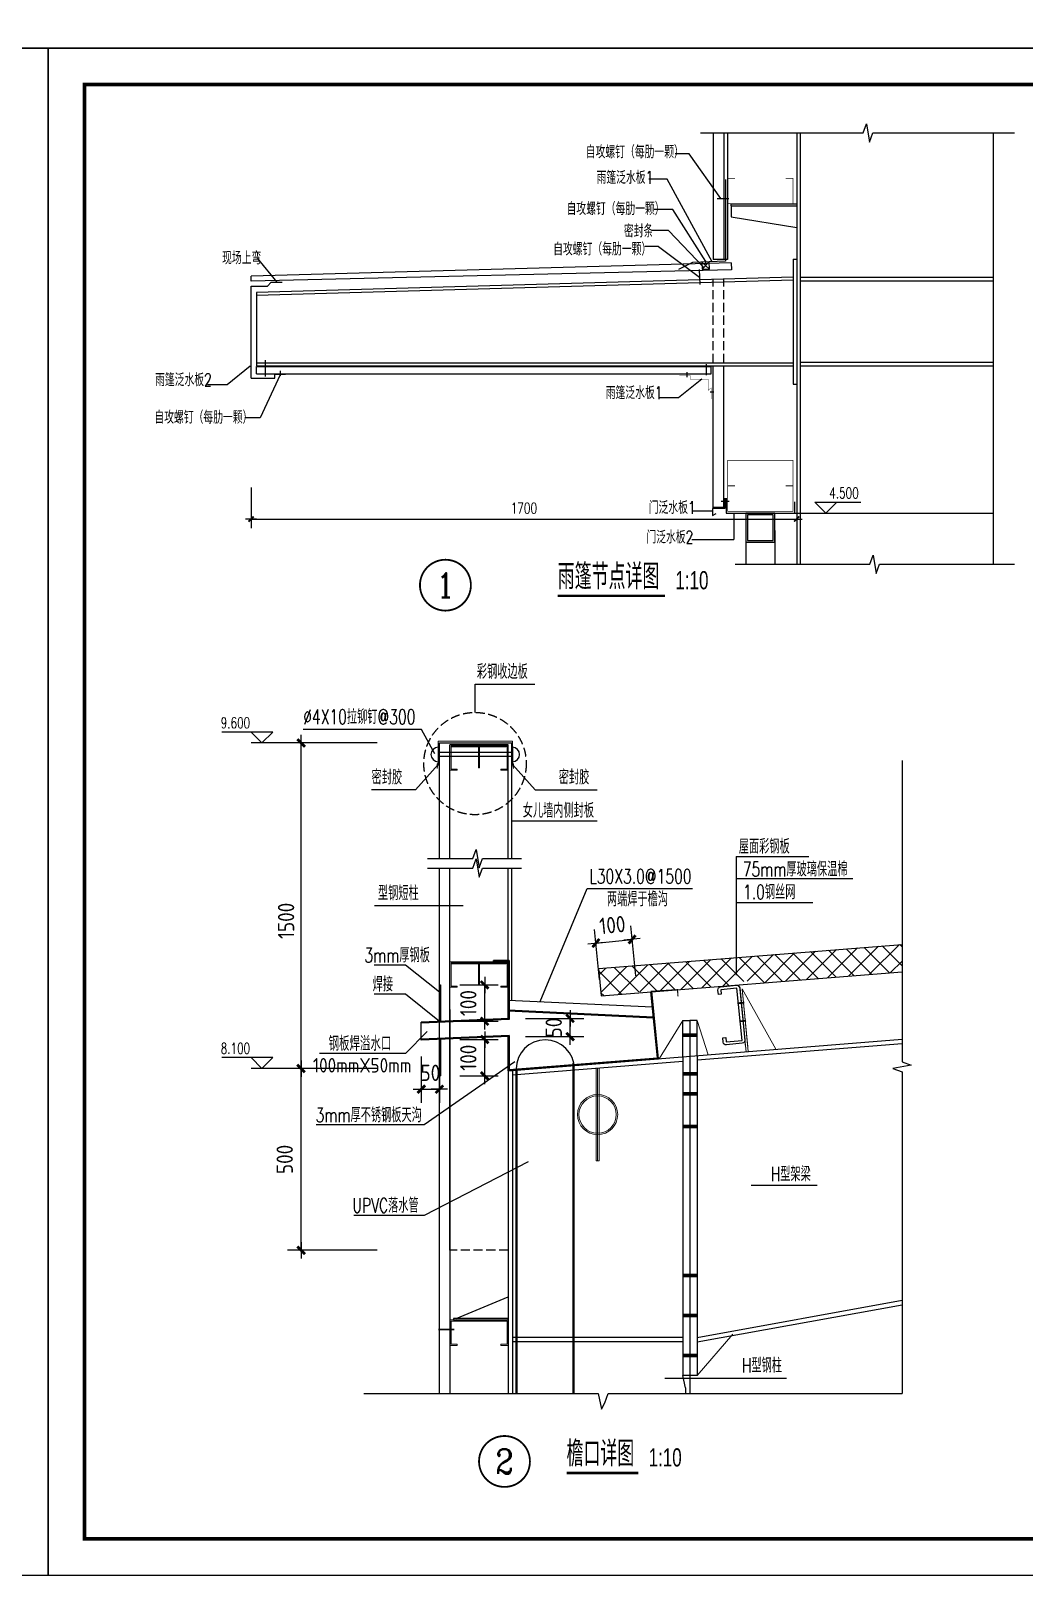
# Model space of a CAD drawing. Extents: x 39560 to 217760, y -140239 to 277665.
# Drawn here: x 98485 to 125792, y -140239 to -97765 of the extents above; entities that cross this region are included whole.
import ezdxf
from ezdxf.enums import TextEntityAlignment as Align

# ---------------------------------------------------------------- set-up
doc = ezdxf.new("R2010")
doc.units = 0
doc.header["$LTSCALE"] = 1000
doc.header["$MEASUREMENT"] = 0
doc.linetypes.add('ACAD_ISO04W100', pattern=[30.5, 24, -3, 0.5, -3])
doc.linetypes.add('DASH', pattern=[0.35, 0.25, -0.1])
for name, color, linetype in [('0-kx', 4, 'Continuous'), ('0-tc', 8, 'Continuous'), ('00-cc', 4, 'Continuous'), ('8', 3, 'Continuous'), ('9', 7, 'Continuous'), ('AXIS', 3, 'Continuous'), ('DIM_ELEV', 3, 'Continuous'), ('DIM_IDEN', 3, 'Continuous'), ('DIM_SYMB', 3, 'Continuous'), ('gcbh', 6, 'Continuous'), ('PUB_DIM', 3, 'Continuous'), ('PUB_HATCH', 8, 'Continuous'), ('PUB_TEXT', 7, 'Continuous'), ('PUB_TITLE', 4, 'Continuous'), ('SBEAM', 2, 'Continuous'), ('wd', 144, 'Continuous'), ('WINDOW', 4, 'Continuous'), ('钢板', 4, 'Continuous')]:
    doc.layers.add(name, color=color, linetype=linetype)
for name, color, linetype, lineweight in [('檩条', 200, 'Continuous', 5), ('轴线', 1, 'ACAD_ISO04W100', 9), ('钢柱', 4, 'Continuous', 25)]:
    doc.layers.add(name, color=color, linetype=linetype, lineweight=lineweight)
doc.styles.add('_TCH_DIM', font='SIMPLEX', dxfattribs={"bigfont": 'GBCBIG'})
doc.styles.add('_TCH_LABEL', font='COMPLEX', dxfattribs={"bigfont": 'GBCBIG'})
doc.styles.add('DIM_FONT', font='SIMPLEX', dxfattribs={"width": 0.7, "bigfont": 'GBCBIG'})
doc.styles.add('HZTXT', font='ROMANS.shx', dxfattribs={"width": 0.6, "bigfont": 'HZTXT.shx'})
doc.styles.get("Standard").update_dxf_attribs({"font": 'gbenor.shx', "bigfont": 'gbcbig.shx'})
doc.styles.add('天和', font='天和字符.shx', dxfattribs={"width": 0.7, "bigfont": '天和汉字.shx'})
doc.dimstyles.new('DIMN150', dxfattribs={"dimscale": 1.5, "dimtxt": 300, "dimasz": 1, "dimexe": 250, "dimexo": 300, "dimgap": 150, "dimtad": 1, "dimdec": 0, "dimzin": 0, "dimdsep": 46, "dimtxsty": 'Standard', "dimblk": '_DIMX', "dimcen": 0.09, "dimclrt": 7, "dimadec": 1, "dimazin": 0, "dimtfac": 1, "dimtdec": 0, "dimtix": 1, "dimtmove": 2, "dimatfit": 3, "dimldrblk": '_DIMX', "dimfxl": 1, "dimtolj": 1, "dimtzin": 0, "dimarcsym": 0})

# ---------------------------------------------------------------- blocks, each defined once
blk = doc.blocks.new('_DIMX')
blk.add_line((-150, 0), (150, 0))
at = {"const_width": 50}
blk.add_lwpolyline([(-70, -70), (70, 70)], dxfattribs=at)
blk = doc.blocks.new('*D76')
at = {"layer": 'AXIS', "color": 0, "lineweight": -2, "transparency": 16777216}
for p, q in [((112086, -124928), (113685, -124928)), ((113310, -124927), (113310, -124925)), ((113310, -125428), (113310, -124928)), ((112086, -125428), (113685, -125428)), ((113310, -125430), (113310, -125431))]:
    blk.add_line(p, q, dxfattribs=at)
at = {"layer": 'Defpoints', "color": 0, "transparency": 16777216}
for p in [(111636, -124928), (113310, -124928), (111636, -125428)]:
    blk.add_point(p, dxfattribs=at)
at = {"layer": 'AXIS', "color": 0, "lineweight": -2, "transparency": 16777216, "xscale": 1.5, "yscale": 1.5, "zscale": 1.5}
for p, rotation in [((113310, -124928), 270), ((113310, -125428), 90)]:
    blk.add_blockref('_DIMX', p, dxfattribs=dict(at, rotation=rotation))
at = {"layer": 'AXIS', "color": 7, "transparency": 16777216, "insert": (112860, -125178), "char_height": 450, "attachment_point": 5, "rotation": 90}
blk.add_mtext('\\A1;50', dxfattribs=at)
blk = doc.blocks.new('*D77')
at = {"layer": 'AXIS', "color": 0, "lineweight": -2, "transparency": 16777216}
for p, q in [((109218, -125978), (109218, -127249)), ((109718, -125978), (109718, -127249)), ((109216, -126874), (109215, -126874)), ((109218, -126874), (109718, -126874)), ((109719, -126874), (109721, -126874))]:
    blk.add_line(p, q, dxfattribs=at)
at = {"layer": 'Defpoints', "color": 0, "transparency": 16777216}
for p in [(109218, -125528), (109718, -125528), (109718, -126874)]:
    blk.add_point(p, dxfattribs=at)
at = {"layer": 'AXIS', "color": 0, "lineweight": -2, "transparency": 16777216, "xscale": 1.5, "yscale": 1.5, "zscale": 1.5}
blk.add_blockref('_DIMX', (109218, -126874), dxfattribs=at)
at = {"layer": 'AXIS', "color": 0, "lineweight": -2, "transparency": 16777216, "xscale": 1.5, "yscale": 1.5, "zscale": 1.5, "rotation": 180}
blk.add_blockref('_DIMX', (109718, -126874), dxfattribs=at)
at = {"layer": 'AXIS', "color": 7, "transparency": 16777216, "insert": (109468, -126424), "char_height": 450, "attachment_point": 5}
blk.add_mtext('\\A1;50', dxfattribs=at)
blk = doc.blocks.new('*D78')
at = {"layer": 'AXIS', "color": 0, "lineweight": -2, "transparency": 16777216}
for p, q in [((110278, -124006), (111336, -124006)), ((110961, -124005), (110961, -124003)), ((110961, -125006), (110961, -124006)), ((110278, -125006), (111336, -125006)), ((110961, -125008), (110961, -125009))]:
    blk.add_line(p, q, dxfattribs=at)
at = {"layer": 'Defpoints', "color": 0, "transparency": 16777216}
for p in [(109828, -124006), (110961, -124006), (109828, -125006)]:
    blk.add_point(p, dxfattribs=at)
at = {"layer": 'AXIS', "color": 0, "lineweight": -2, "transparency": 16777216, "xscale": 1.5, "yscale": 1.5, "zscale": 1.5}
for p, rotation in [((110961, -124006), 270), ((110961, -125006), 90)]:
    blk.add_blockref('_DIMX', p, dxfattribs=dict(at, rotation=rotation))
at = {"layer": 'AXIS', "color": 7, "transparency": 16777216, "insert": (110511, -124506), "char_height": 450, "attachment_point": 5, "rotation": 90}
blk.add_mtext('\\A1;100', dxfattribs=at)
blk = doc.blocks.new('*D79')
at = {"layer": 'AXIS', "color": 0, "lineweight": -2, "transparency": 16777216}
for p, q in [((110278, -125508), (111336, -125508)), ((110961, -125506), (110961, -125505)), ((110961, -126508), (110961, -125508)), ((110278, -126508), (111336, -126508)), ((110961, -126509), (110961, -126511))]:
    blk.add_line(p, q, dxfattribs=at)
at = {"layer": 'Defpoints', "color": 0, "transparency": 16777216}
for p in [(109828, -125508), (110961, -125508), (109828, -126508)]:
    blk.add_point(p, dxfattribs=at)
at = {"layer": 'AXIS', "color": 0, "lineweight": -2, "transparency": 16777216, "xscale": 1.5, "yscale": 1.5, "zscale": 1.5}
for p, rotation in [((110961, -125508), 270), ((110961, -126508), 90)]:
    blk.add_blockref('_DIMX', p, dxfattribs=dict(at, rotation=rotation))
at = {"layer": 'AXIS', "color": 7, "transparency": 16777216, "insert": (110511, -126008), "char_height": 450, "attachment_point": 5, "rotation": 90}
blk.add_mtext('\\A1;100', dxfattribs=at)
blk = doc.blocks.new('*D80')
at = {"layer": 'AXIS', "color": 0, "lineweight": -2, "transparency": 16777216}
for p, q in [((114119, -123856), (113982, -122482)), ((115114, -123756), (114977, -122382)), ((114017, -122855), (114016, -122855)), ((114019, -122855), (115014, -122755)), ((115015, -122755), (115017, -122755))]:
    blk.add_line(p, q, dxfattribs=at)
at = {"layer": 'Defpoints', "color": 0, "transparency": 16777216}
for p in [(115014, -122755), (114164, -124304), (115159, -124204)]:
    blk.add_point(p, dxfattribs=at)
at = {"layer": 'AXIS', "color": 0, "lineweight": -2, "transparency": 16777216, "xscale": 1.5, "yscale": 1.5, "zscale": 1.5}
for p, rotation in [((114019, -122855), 5.710593136315099), ((115014, -122755), 185.7105931363151)]:
    blk.add_blockref('_DIMX', p, dxfattribs=dict(at, rotation=rotation))
at = {"layer": 'AXIS', "color": 7, "transparency": 16777216, "insert": (114472, -122357), "char_height": 450, "attachment_point": 5, "rotation": 5.7106}
blk.add_mtext('\\A1;100', dxfattribs=at)
blk = doc.blocks.new('*D81')
at = {"layer": 'AXIS', "color": 0, "lineweight": -2, "transparency": 16777216}
for p, q in [((108004, -126305), (105538, -126305)), ((105913, -131303), (105913, -126306)), ((108004, -131305), (105538, -131305))]:
    blk.add_line(p, q, dxfattribs=at)
at = {"layer": 'Defpoints', "color": 0, "transparency": 16777216}
for p in [(105913, -126305), (108454, -126305), (108454, -131305)]:
    blk.add_point(p, dxfattribs=at)
at = {"layer": 'AXIS', "color": 0, "lineweight": -2, "transparency": 16777216, "xscale": 1.5, "yscale": 1.5, "zscale": 1.5}
for p, rotation in [((105913, -126305), 90), ((105913, -131305), 270)]:
    blk.add_blockref('_DIMX', p, dxfattribs=dict(at, rotation=rotation))
at = {"layer": 'AXIS', "color": 7, "transparency": 16777216, "insert": (105463, -128805), "char_height": 450, "attachment_point": 5, "rotation": 90}
blk.add_mtext('\\A1;500', dxfattribs=at)

msp = doc.modelspace()

# ---------------------------------------------------------------- hatches: boundary and pattern name
at = {"layer": 'PUB_HATCH'}
h = msp.add_hatch(dxfattribs=at)
h.set_pattern_fill('ANSI37', color=256, scale=3000, style=0)
h.set_pattern_definition([(45, (344843.6, 979933.1), (-265.16504, 265.16504), []), (135, (344843.6, 979933.1), (-265.16504, -265.16504), [])])
edge = h.paths.add_edge_path()
edge.add_line((122436.076, -123641.869), (122436.076, -122889.473))
edge.add_line((122436.076, -122889.473), (114089.187, -123557.224))
edge.add_line((114089.187, -123557.224), (114163.829, -124303.649))
edge.add_line((114163.829, -124303.649), (114861.737, -124247.816))
edge.add_line((114861.737, -124247.816), (114860.355, -124233.996))
edge.add_line((114860.355, -124233.996), (115556.881, -124164.343))
edge.add_line((115556.881, -124164.343), (115559.622, -124191.985))
edge.add_line((115559.622, -124191.985), (117964.196, -123999.619))
edge.add_arc((118044.115, -123996.019), 80, 95.7105931, 182.5793364, ccw=False)
edge.add_line((118036.154, -123916.416), (118473.971, -123872.635))
edge.add_arc((118481.931, -123952.238), 80, 5.7105931, 95.7105931, ccw=False)
edge.add_line((118561.534, -123944.277), (118562.283, -123951.772))
edge.add_line((118562.283, -123951.772), (122436.076, -123641.869))

# ---------------------------------------------------------------- linework, layer by layer
at = {"color": 7, "linetype": 'Continuous', "ltscale": 50}
for p, q in [((116587.831, -101142.627, 53780), (116200.516, -101142.627, 53780)), ((117450.995, -102373.124, 53780), (116587.831, -101142.627, 53780)), ((115980.531, -101846.095, 53780), (115478.032, -101846.095, 53780)), ((117220.007, -104113.79, 53780), (115981.971, -101844.175, 53780)), ((116130.93, -102676.137, 53780), (115600.179, -102676.137, 53780)), ((117044.747, -104103.543, 53780), (116130.93, -102676.137, 53780)), ((116014.379, -103256.712, 53780), (115553.728, -103256.712, 53780)), ((116986.999, -104273.027, 53780), (116014.379, -103256.712, 53780)), ((104708.293, -104017.769, 53780), (105245.336, -104678.611, 53780)), ((115744.782, -103690.682, 53780), (115367.966, -103690.682, 53780)), ((115744.782, -103690.682, 53780), (116868.626, -104534.592, 53780)), ((104516.307, -106988.325, 53780), (103877.211, -107502.947, 53780)), ((105341.35, -107223.568, 53780), (104784.679, -108403.65, 53780)), ((116929.082, -107344.733, 53780), (116289.987, -107859.355, 53780)), ((103877.211, -107502.947, 53780), (103340.571, -107502.947, 53780)), ((116289.987, -107859.355, 53780), (115753.347, -107859.355, 53780)), ((104784.679, -108403.65, 53780), (104368.068, -108403.65, 53780)), ((117211.268, -110975.097, 53780), (116660.986, -110975.233, 53780)), ((117560.037, -110897.088, 53780), (117225.778, -110897.088, 53780)), ((117225.778, -110897.088, 53780), (117225.778, -111093.044, 53780)), ((117225.778, -111093.044, 53780), (117328.498, -111041.204, 53780)), ((117813.008, -111029.366, 53780), (117812.833, -111754.227, 53780)), ((116660.986, -111754.227, 53780), (117812.833, -111754.227, 53780))]:
    msp.add_line(p, q, dxfattribs=at)
at = {"color": 3, "linetype": 'Continuous', "ltscale": 50}
for p, q in [((117163.35, -107688.948, 53780), (117257.176, -107688.948, 53780)), ((117459.723, -110697.788, 53780), (117686.901, -110697.788, 53780))]:
    msp.add_line(p, q, dxfattribs=at)
at = {"layer": '0-kx'}
msp.add_line((119347.223, -111029.366, 53780), (124939.27, -111029.366, 53780), dxfattribs=at)
at = {"layer": '0-tc'}
for p, q in [((111605.341, -124421.562, 53780), (115571.344, -124610.465, 53780)), ((111605.341, -124721.902, 53780), (115601.522, -124912.242, 53780)), ((111606.768, -124691.936, 53780), (115602.949, -124882.276, 53780)), ((116405.341, -124988.475, 53780), (116605.341, -124988.475, 53780)), ((116405.341, -125982.29, 53780), (116405.341, -124988.475, 53780)), ((116805.341, -124988.475, 53780), (116605.341, -124988.475, 53780)), ((116605.341, -124988.475, 53780), (116605.341, -125966.29, 53780)), ((116605.341, -124988.475, 53780), (116605.341, -125966.29, 53780)), ((116805.341, -125950.29, 53780), (116805.341, -124988.475, 53780)), ((111605.341, -126368.475, 53780), (111605.341, -131304.875, 53780)), ((111825.341, -135245.096, 53780), (111825.341, -126316.326, 53780)), ((111855.341, -135245.096, 53780), (111855.341, -126313.326, 53780)), ((113395.341, -135245.096, 53780), (113395.341, -126159.326, 53780)), ((113425.341, -135245.096, 53780), (113425.341, -126316.326, 53780))]:
    msp.add_line(p, q, dxfattribs=at)
at = {"layer": '0-tc', "linetype": 'DASH'}
msp.add_line((111605.341, -131304.875, 53780), (110005.341, -131304.875, 53780), dxfattribs=at)
at = {"layer": '0-tc', "const_width": 30, "elevation": 53780}
msp.add_lwpolyline([(111205.341, -123353.475), (111620.341, -123353.475), (111620.341, -124958.932)], dxfattribs=at)
at = {"layer": '0-tc', "color": 2, "const_width": 30, "elevation": 53780}
for points in [[(111620.341, -125398.881), (111620.341, -126351.9), (115725.963, -126021.894), (115543.448, -124180.762)], [(115725.963, -126021.894), (115543.448, -124180.762), (116261.968, -124135.798), (116276.76, -124320.686)]]:
    msp.add_lwpolyline(points, dxfattribs=at)
at = {"layer": '0-tc'}
msp.add_arc((112625.341, -126316.326, 53780), 800, 0, 180, dxfattribs=at)
at = {"layer": '00-cc'}
for p, q in [((118939.27, -111509.366, 53780), (118939.27, -112434.309, 53780)), ((118139.27, -111829.366, 53780), (118139.27, -112434.309, 53780))]:
    msp.add_line(p, q, dxfattribs=at)
at = {"layer": '8'}
for p, q in [((117356.869, -102376.355, 53780), (117676.059, -102376.355, 53780)), ((116862.376, -104326.261, 53780), (116874.876, -104742.923, 53780)), ((117045.022, -104180.421, 53780), (117043.44, -104090.004, 53780)), ((104930.097, -106822.068, 53780), (104930.097, -107271.828, 53780)), ((117052.41, -106935.828, 53780), (117052.41, -107238.708, 53780)), ((105342.15, -107118.974, 53780), (105342.15, -107256.923, 53780)), ((116522.375, -107153.883, 53780), (116522.375, -107293.083, 53780))]:
    msp.add_line(p, q, dxfattribs=at)
at = {"layer": '9'}
for p, q in [((117560.037, -110619.248, 53780), (117560.037, -110897.088, 53780)), ((117597.477, -110619.248, 53780), (117597.477, -111029.366, 53780)), ((119481.063, -110719.248, 53780), (119481.063, -111029.366, 53780)), ((117597.477, -111029.366, 53780), (119481.063, -111029.366, 53780))]:
    msp.add_line(p, q, dxfattribs=at)
at = {"layer": 'AXIS'}
for p, q in [((104539.27, -110320.405, 53780), (104539.27, -111441.283, 53780)), ((119539.27, -110320.405, 53780), (119539.27, -111441.283, 53780)), ((104540.27, -111191.283, 53780), (119538.27, -111191.283, 53780)), ((108003.667, -117351.192, 53780), (105537.982, -117351.192, 53780)), ((105912.982, -126303.375, 53280), (105912.982, -117351.192, 53780)), ((108003.667, -126304.875, 53280), (105537.982, -126304.875, 53280))]:
    msp.add_line(p, q, dxfattribs=at)
at = {"layer": 'DIM_ELEV'}
for p, q in [((120339.27, -111029.366, 26890), (120039.27, -110729.366, 26890)), ((120039.27, -110729.366, 26890), (121305.27, -110729.366, 26890)), ((120339.27, -111029.366, 26890), (120639.27, -110729.366, 26890)), ((119639.27, -111029.366, 26890), (120639.27, -111029.366, 26890)), ((105137.982, -117051.192, 26890), (103733.982, -117051.192, 26890)), ((104837.982, -117351.192, 26890), (104537.982, -117051.192, 26890)), ((104837.982, -117351.192, 26890), (105137.982, -117051.192, 26890)), ((105537.982, -117351.192, 26890), (104537.982, -117351.192, 26890)), ((105137.982, -126004.875, 26890), (103733.982, -126004.875, 26890)), ((104837.982, -126304.875, 26890), (104537.982, -126004.875, 26890)), ((104837.982, -126304.875, 26890), (105137.982, -126004.875, 26890)), ((105537.982, -126304.875, 26890), (104537.982, -126304.875, 26890))]:
    msp.add_line(p, q, dxfattribs=at)
at = {"layer": 'DIM_IDEN', "const_width": 50, "elevation": 26890}
for points in [[(110581.727, -113010.365, 1), (109181.727, -113010.365, 1)], [(112205.648, -137112.902, 1), (110805.648, -137112.902, 1)]]:
    msp.add_lwpolyline(points, format="xyb", close=True, dxfattribs=at)
at = {"layer": 'DIM_SYMB', "linetype": 'ByBlock', "elevation": 53780}
for points in [[(116893.12, -100573.25), (121364.045, -100573.25), (121455.765, -100321.25), (121544.634, -100825.25), (121634.045, -100573.25), (125524.911, -100573.25)], [(117851.74, -112434.309), (121548.437, -112434.309), (121640.158, -112182.309), (121729.027, -112686.309), (121818.437, -112434.309), (125524.911, -112434.309)], [(122436.076, -117834.112), (122436.076, -126124.776), (122688.076, -126216.496), (122184.076, -126305.365), (122436.076, -126394.776), (122436.076, -135245.096)], [(109392.035, -120530.554), (110632.775, -120530.554), (110724.495, -120278.554), (110813.364, -120782.554), (110902.775, -120530.554), (111970.155, -120530.554)], [(109392.035, -120790.715), (110632.775, -120790.715), (110724.495, -120538.715), (110813.364, -121042.715), (110902.775, -120790.715), (111970.155, -120790.715)], [(107634.08, -135245.096), (114084.807, -135245.096), (114176.527, -135678.642), (114265.396, -135497.096), (114354.807, -135245.096), (122436.076, -135245.096)]]:
    msp.add_lwpolyline(points, dxfattribs=at)
at = {"layer": 'DIM_SYMB', "const_width": 70, "elevation": 26890}
for points in [[(112970.456, -113302.22), (115923.133, -113302.22)], [(113210.823, -137430.123), (115187.358, -137430.123)]]:
    msp.add_lwpolyline(points, dxfattribs=at)
at = {"layer": 'gcbh'}
for p, q in [((109717.841, -124007.603, 53780), (109747.841, -124007.603, 53780)), ((109717.841, -125007.603, 53780), (109717.841, -124007.603, 53780)), ((109747.841, -124007.603, 53780), (109747.841, -125006.362, 53780)), ((111635.341, -124928.286, 53780), (109217.841, -125028.286, 53780)), ((109217.841, -125528.286, 53780), (109217.841, -125028.286, 53780)), ((111636.581, -124958.26, 53780), (109219.081, -125058.26, 53780)), ((111634.101, -125398.312, 53780), (109216.601, -125498.312, 53780)), ((111635.341, -125428.286, 53780), (109217.841, -125528.286, 53780)), ((109717.841, -125507.603, 53780), (109717.841, -126507.603, 53780)), ((109747.841, -125507.603, 53780), (109747.841, -126507.603, 53780)), ((109717.841, -126507.603, 53780), (109747.841, -126507.603, 53780))]:
    msp.add_line(p, q, dxfattribs=at)
at = {"layer": 'PUB_DIM', "color": 7, "linetype": 'ByBlock'}
for p, q in [((110695.752, -116510.3, 53280), (110695.752, -115730.864, 53280)), ((110695.752, -115730.864, 53280), (112335.889, -115730.864, 53280)), ((109222.354, -116981.598, 53280), (105972.768, -116981.598, 53280)), ((109591.577, -117651.373, 53280), (109222.354, -116981.598, 53280)), ((109679.395, -117939.409, 53280), (109060.566, -118642.977, 53280)), ((111727.711, -117939.409, 53280), (112346.54, -118642.977, 53280)), ((109060.566, -118642.977, 53280), (107852.936, -118642.977, 53280)), ((112346.54, -118642.977, 53280), (114050.701, -118642.977, 53280)), ((111737.783, -119495.851, 53280), (114050.701, -119495.851, 53280)), ((112489.944, -124463.696, 53780), (113776.708, -121352.013, 53780)), ((113776.708, -121352.013, 53780), (116676.714, -121352.013, 53780))]:
    msp.add_line(p, q, dxfattribs=at)
at = {"layer": 'PUB_DIM', "elevation": 53280}
for points, const_width in [([(109688.923, -117921.824, 1), (109669.867, -117956.993, 1)], 40), ([(111718.183, -117921.824, -1), (111737.239, -117956.993, -1)], 40), ([(111717.783, -119495.851, 1), (111737.783, -119495.851, 1)], 20)]:
    msp.add_lwpolyline(points, format="xyb", close=True, dxfattribs=dict(at, const_width=const_width))
at = {"layer": 'PUB_DIM', "color": 7, "linetype": 'DASH'}
msp.add_circle((110695.752, -117917.509, 53280), 1407.209, dxfattribs=at)
at = {"layer": 'PUB_TEXT'}
for p, q in [((117874.323, -120468.781, 53780), (119870.769, -120468.781, 53780)), ((117874.323, -121075.622, 53780), (121083.275, -121075.622, 53780)), ((110366.595, -121828.414, 53780), (107929.888, -121828.414, 53780)), ((117874.323, -121736.038, 53780), (119984.448, -121736.038, 53780)), ((118287.09, -129517.197, 53780), (120100.066, -129517.197, 53780)), ((115912.069, -134819.521, 53780), (119256.299, -134819.521, 53780))]:
    msp.add_line(p, q, dxfattribs=at)
at = {"layer": 'PUB_TEXT', "elevation": 53780}
for points in [[(117874.323, -120468.781), (117874.323, -123739.023)], [(109717.841, -124206.636), (108787.125, -123460.237), (107920.848, -123460.237)], [(109717.841, -125007.603), (108787.125, -124261.205), (107920.848, -124261.205)], [(109375.554, -125283.268), (108787.125, -125893.477), (106421.302, -125893.477)], [(111791.122, -126118.696), (109294.678, -127856.694), (106328.806, -127856.694)], [(112153.472, -128870.846), (109294.678, -130344.518), (107362.492, -130344.518)]]:
    msp.add_lwpolyline(points, dxfattribs=at)
at = {"layer": 'PUB_TITLE', "color": 0}
msp.add_lwpolyline([(39559.763, -98239.081), (144659.763, -98239.081), (144659.763, -38839.081), (39559.763, -38839.081)], close=True, dxfattribs=at)
at = {"layer": 'PUB_TITLE'}
for points in [[(39559.763, -140239.081), (98959.763, -140239.081), (98959.763, -98239.081), (39559.763, -98239.081)], [(98959.763, -140239.081), (158359.763, -140239.081), (158359.763, -98239.081), (98959.763, -98239.081)]]:
    msp.add_lwpolyline(points, close=True, dxfattribs=at)
at = {"layer": 'PUB_TITLE', "const_width": 100}
msp.add_lwpolyline([(99959.763, -139239.081), (157359.763, -139239.081), (157359.763, -99239.081), (99959.763, -99239.081)], close=True, dxfattribs=at)
at = {"layer": 'SBEAM'}
for p in [(111205.341, -123368.475, 53780), (111635.341, -123338.475, 53780)]:
    msp.add_line(p, (111205.341, -123338.475, 53780), dxfattribs=at)
at = {"layer": 'SBEAM', "elevation": 53780}
for points in [[(111205.341, -123368.475), (111605.341, -123368.475), (111605.341, -124959.553)], [(111635.341, -123338.475), (111635.341, -124958.312)], [(111605.341, -125399.501), (111605.341, -126368.475), (115742.381, -126035.327), (115558.416, -124179.825)], [(111635.341, -125398.26), (111635.341, -126335.326), (115709.545, -126008.461), (115530.015, -124197.18)]]:
    msp.add_lwpolyline(points, dxfattribs=at)
msp.add_lwpolyline([(117387.978, -124268.571), (117376.038, -124149.167, -0.414213562), (117447.68, -124061.603), (117884.456, -124009.156, -0.343915115), (117973.06, -124089.464), (118116.345, -125522.318, -0.414213562), (118044.703, -125609.881), (117606.886, -125653.663, -0.414213562), (117519.323, -125582.02), (117507.383, -125462.616), (117586.986, -125454.656), (117598.926, -125574.06), (118036.742, -125530.278), (117893.457, -124097.425), (117455.641, -124141.206), (117467.581, -124260.611)], format="xyb", close=True, dxfattribs=at)
at = {"layer": 'wd', "color": 0}
for p, q in [((114089.187, -123557.224, 53780), (122436.076, -122889.473, 53780)), ((114089.187, -123557.224, 53780), (114163.829, -124303.649, 53780)), ((114163.829, -124303.649, 53780), (122436.076, -123641.869, 53780))]:
    msp.add_line(p, q, dxfattribs=at)
at = {"layer": 'WINDOW', "color": 2}
for p, q in [((109683.194, -117469.171, 53280), (109683.194, -117866.245, 53280)), ((111723.913, -117612.41, 53280), (109683.194, -117612.41, 53280)), ((111723.913, -117469.171, 53280), (111723.913, -117866.245, 53280)), ((111723.913, -117722.708, 53280), (109683.194, -117722.708, 53280))]:
    msp.add_line(p, q, dxfattribs=at)
for centre, start, end in [((109683.194, -117667.708, 53280), 90, 270), ((111723.913, -117667.708, 53280), 270, 90)]:
    msp.add_arc(centre, 198.537, start, end, dxfattribs=at)
at = {"layer": '檩条'}
for points, elevation in [([(111405.341, -118101.192), (111605.341, -118101.192), (111605.341, -117401.192), (110005.341, -117401.192), (110005.341, -118101.192), (110205.341, -118101.192), (110205.341, -118071.192), (110035.341, -118071.192), (110035.341, -117431.192), (111575.341, -117431.192), (111575.341, -118071.192), (111405.341, -118071.192)], 53280), ([(111405.341, -124068.475), (111605.341, -124068.475), (111605.341, -123368.475), (110005.341, -123368.475), (110005.341, -124068.475), (110205.341, -124068.475), (110205.341, -124038.475), (110035.341, -124038.475), (110035.341, -123398.475), (111575.341, -123398.475), (111575.341, -124038.475), (111405.341, -124038.475)], 53780), ([(111405.341, -133921.305), (111605.341, -133921.305), (111605.341, -133221.305), (110005.341, -133221.305), (110005.341, -133921.305), (110205.341, -133921.305), (110205.341, -133891.305), (110035.341, -133891.305), (110035.341, -133251.305), (111575.341, -133251.305), (111575.341, -133891.305), (111405.341, -133891.305)], 53780)]:
    msp.add_lwpolyline(points, close=True, dxfattribs=dict(at, elevation=elevation))
at = {"layer": '檩条', "const_width": 45, "elevation": 53780}
msp.add_lwpolyline([(109684.296, -133483.44), (110125.327, -133483.44)], dxfattribs=at)
at = {"layer": '轴线', "color": 7, "linetype": 'ByBlock'}
for p, q in [((109683.194, -117304.875, 53280), (109683.194, -117878.22, 53280)), ((109683.194, -117304.875, 53280), (111723.913, -117304.875, 53280)), ((111723.913, -117304.875, 53280), (111723.913, -117878.22, 53280)), ((109683.194, -117878.22, 53280), (109654.286, -118054.308, 53280)), ((111723.913, -117878.22, 53280), (111752.821, -118054.308, 53280)), ((114025.341, -126293.074, 53780), (114025.341, -128843.074, 53780)), ((114105.341, -126286.674, 53780), (114105.341, -128843.074, 53780)), ((114025.341, -128843.074, 53780), (114065.341, -128843.074, 53780)), ((114105.341, -128843.074, 53780), (114065.341, -128843.074, 53780))]:
    msp.add_line(p, q, dxfattribs=at)
at = {"layer": '轴线', "color": 7}
for p, q in [((118135.658, -125715.443, 53780), (117976.452, -124123.384, 53780)), ((118148.398, -125842.846, 53780), (117976.547, -124124.338, 53780)), ((118195.36, -125709.473, 53780), (118036.154, -124117.414, 53780)), ((118969.1, -125777.19, 53780), (118036.154, -124117.414, 53780)), ((118207.982, -125835.691, 53780), (118036.25, -124118.368, 53780)), ((115757.153, -126034.145, 53780), (116405.341, -124988.475, 53780)), ((117108.505, -125926.037, 53780), (116805.341, -124988.475, 53780)), ((117788.066, -133609.19, 53780), (116805.341, -134746.003, 53780))]:
    msp.add_line(p, q, dxfattribs=at)
at = {"layer": '轴线', "color": 1, "linetype": 'ByBlock'}
msp.add_line((114065.341, -126289.874, 53780), (114065.341, -128843.074, 53780), dxfattribs=at)
at = {"layer": '轴线', "color": 4, "linetype": 'ByBlock'}
for points, elevation in [([(110055.341, -117461.216), (110805.341, -117461.216), (110805.341, -117431.216), (110055.341, -117431.192)], 53280), ([(110790.341, -118031.218), (110820.341, -118031.218), (110820.341, -117461.216), (110790.341, -117461.216)], 53280), ([(110805.341, -117461.216), (111555.341, -117461.216), (111555.341, -117431.192), (110805.341, -117431.192)], 53280), ([(110055.341, -123428.499), (110805.341, -123428.499), (110805.341, -123398.499), (110055.341, -123398.475)], 53780), ([(110790.341, -123998.501), (110820.341, -123998.501), (110820.341, -123428.499), (110790.341, -123428.499)], 53780), ([(110805.341, -123428.499), (111555.341, -123428.499), (111555.341, -123398.475), (110805.341, -123398.475)], 53780)]:
    msp.add_lwpolyline(points, close=True, dxfattribs=dict(at, elevation=elevation))
at = {"layer": '轴线', "color": 4, "const_width": 50, "elevation": 53780}
for points in [[(118098.791, -124492.718), (117910.18, -124511.579)], [(118148.543, -124990.237), (117959.932, -125009.098)]]:
    msp.add_lwpolyline(points, dxfattribs=at)
at = {"layer": '轴线', "color": 1, "linetype": 'ByBlock', "const_width": 100, "elevation": 53780}
for points in [[(116405.341, -125386.734), (116805.341, -125386.734)], [(116405.341, -126448.475), (116805.341, -126448.475)], [(116405.341, -126998.475), (116805.341, -126998.475)], [(116405.341, -127898.475), (116805.341, -127898.475)], [(116405.341, -131996.003), (116805.341, -131996.003)], [(116405.341, -133096.003), (116805.341, -133096.003)], [(116405.341, -134196.003), (116805.341, -134196.003)]]:
    msp.add_lwpolyline(points, dxfattribs=at)
at = {"layer": '轴线', "color": 7, "linetype": 'ByBlock'}
for radius in [552.47, 512.47]:
    msp.add_circle((114065.341, -127571.162, 53780), radius, dxfattribs=at)
at = {"layer": '钢板', "elevation": 53780}
msp.add_lwpolyline([(110180.341, -133183.805), (111605.341, -132583.805), (111605.341, -133183.805), (110180.341, -133183.805)], dxfattribs=at)
msp.add_lwpolyline([(110105.341, -133221.305), (111605.341, -133221.305), (111605.341, -133183.805), (110105.341, -133183.805)], close=True, dxfattribs=at)
at = {"layer": '钢柱'}
for p, q in [((117239.27, -100573.25, 53780), (117239.27, -104050.28, 53780)), ((117539.27, -100573.25, 53780), (117539.27, -104050.28, 53780)), ((117639.27, -100573.25, 53780), (117639.27, -104050.28, 53780)), ((119539.27, -100573.25, 53780), (119539.27, -112434.309, 53780)), ((119639.27, -100573.25, 53780), (119639.27, -112434.309, 53780)), ((124939.27, -100573.25, 53780), (124939.27, -112434.309, 53780)), ((117739.27, -102517.786, 53780), (119539.27, -102517.786, 53780)), ((117739.27, -102576.697, 53780), (117739.27, -102517.786, 53780)), ((117739.27, -102576.697, 53780), (117739.27, -102876.697, 53780)), ((117739.27, -102576.697, 53780), (119539.27, -102576.697, 53780)), ((117739.27, -102876.697, 53780), (119539.27, -103176.697, 53780)), ((117639.27, -104050.28, 53780), (117239.27, -104050.28, 53780)), ((119439.27, -104040.483, 53780), (119539.27, -104040.483, 53780)), ((119439.27, -104040.483, 53780), (119439.27, -107477.483, 53780)), ((117739.18, -104141.283, 53780), (104539.27, -104511.445, 53780)), ((117745.177, -104341.193, 53780), (104539.27, -104651.87, 53780)), ((116934.05, -104122.973, 53780), (117139.957, -104316.886, 53780)), ((116940.047, -104322.884, 53780), (117133.96, -104116.976, 53780)), ((117739.18, -104141.283, 53780), (117745.177, -104341.193, 53780)), ((104539.27, -104651.87, 53780), (104539.27, -104511.445, 53780)), ((104539.27, -104784.677, 53780), (104989.27, -104784.677, 53780)), ((104539.27, -107317.483, 53780), (104539.27, -104784.677, 53780)), ((119439.27, -104540.483, 53780), (104689.27, -104958.647, 53780)), ((119439.27, -104620.519, 53780), (104689.27, -105038.669, 53780)), ((104989.27, -104784.677, 53780), (105095.336, -104678.611, 53780)), ((105095.336, -104678.611, 53780), (105395.336, -104678.611, 53780)), ((119639.27, -104540.483, 53780), (124939.27, -104540.483, 53780)), ((119639.27, -104640.483, 53780), (124939.27, -104640.483, 53780)), ((104689.27, -104958.647, 53780), (104689.27, -106977.483, 53780)), ((104689.27, -106897.483, 53780), (119439.27, -106897.483, 53780)), ((104689.27, -106977.483, 53780), (119439.27, -106977.483, 53780)), ((104689.27, -107197.483, 53780), (104689.27, -106997.483, 53780)), ((104689.27, -106997.483, 53780), (117189.27, -106997.483, 53780)), ((117189.27, -107197.483, 53780), (117189.27, -106997.483, 53780)), ((117239.27, -110877.088, 53780), (117239.27, -106977.483, 53780)), ((117539.27, -110877.088, 53780), (117539.27, -106977.483, 53780)), ((119639.27, -106877.483, 53780), (124939.27, -106877.483, 53780)), ((119639.27, -106977.483, 53780), (124939.27, -106977.483, 53780)), ((104539.27, -107317.483, 53780), (105189.27, -107317.483, 53780)), ((104689.27, -107197.483, 53780), (117189.27, -107197.483, 53780)), ((105189.27, -107207.483, 53780), (105489.27, -107207.483, 53780)), ((105189.27, -107317.483, 53780), (105189.27, -107207.483, 53780)), ((119439.27, -107477.483, 53780), (119539.27, -107477.483, 53780)), ((117597.477, -110619.248, 53780), (117597.477, -111029.366, 53780)), ((117539.27, -110877.088, 53780), (117239.27, -110877.088, 53780)), ((109717.841, -117351.192, 53280), (111705.341, -117351.192, 53280)), ((110005.341, -120530.554, 53780), (110005.341, -117401.192, 53280)), ((111605.341, -117401.192, 53280), (110005.341, -117401.192, 53280)), ((111605.341, -120530.554, 53780), (111605.341, -117401.192, 53280)), ((111705.341, -120530.554, 53780), (111705.341, -117351.192, 53280)), ((110005.341, -131304.875, 53780), (110005.341, -120790.715, 53780)), ((111605.341, -124959.553, 53780), (111605.341, -120790.715, 53780)), ((111705.341, -124426.325, 53780), (111705.341, -120790.715, 53780)), ((111605.341, -126368.475, 53780), (111605.341, -125399.501, 53780)), ((111715.771, -126357.456, 53780), (122436.076, -125499.831, 53780)), ((116805.341, -126070.674, 53780), (122436.076, -125620.215, 53780)), ((111725.341, -126477.074, 53780), (116405.341, -126102.674, 53780)), ((116405.341, -125982.29, 53780), (116405.341, -134746.003, 53780)), ((116605.341, -125966.29, 53780), (116605.341, -135245.096, 53780)), ((116805.341, -125950.29, 53780), (116805.341, -134746.003, 53780)), ((111605.341, -126368.475, 53780), (111605.341, -135245.096, 53780)), ((111725.341, -126351.887, 53780), (111725.341, -135245.096, 53780)), ((116805.341, -133701.78, 53780), (122436.076, -132679.321, 53780)), ((116805.341, -133824.63, 53780), (122436.076, -132802.171, 53780)), ((116405.341, -133701.78, 53780), (111725.341, -133701.78, 53780)), ((116405.341, -133821.78, 53780), (111725.341, -133821.78, 53780)), ((116805.341, -134746.003, 53780), (116405.341, -134746.003, 53780)), ((116485.341, -135088.475, 53780), (116405.341, -134746.003, 53780)), ((116485.341, -135088.475, 53780), (116485.341, -135245.096, 53780))]:
    msp.add_line(p, q, dxfattribs=at)
at = {"layer": '钢柱', "linetype": 'DASH'}
for p, q in [((117239.27, -106897.483, 53780), (117239.27, -104606.483, 53780)), ((117539.27, -106897.483, 53780), (117539.27, -104597.483, 53780))]:
    msp.add_line(p, q, dxfattribs=at)
at = {"layer": '钢柱', "elevation": 53780}
for points in [[(117586.429, -101856.676), (117586.429, -104101.724), (116673.82, -104131.777), (116289.696, -104326.499)], [(109717.841, -120530.554), (109717.841, -117351.192)], [(109717.841, -135245.096), (109717.841, -120790.715)], [(110005.341, -124679.446), (110005.341, -135245.096)]]:
    msp.add_lwpolyline(points, dxfattribs=at)
for points, const_width in [([(117839.27, -101816.697), (117639.27, -101816.697), (117639.27, -102516.697), (119439.27, -102516.697), (119439.27, -101816.697), (119239.27, -101816.697)], 20), ([(116309.735, -107247.483), (116609.735, -107247.483), (116609.735, -107347.483), (117109.735, -107347.483), (117109.735, -107647.483), (117189.27, -107585.268), (117189.27, -107885.268)], 10), ([(117839.27, -110277.483), (117639.27, -110277.483), (117639.27, -109577.483), (119439.27, -109577.483), (119439.27, -110277.483), (119239.27, -110277.483)], 20), ([(117839.27, -110277.483), (117639.27, -110277.483), (117639.27, -110977.483), (119439.27, -110977.483), (119439.27, -110277.483), (119239.27, -110277.483)], 20)]:
    msp.add_lwpolyline(points, dxfattribs=dict(at, const_width=const_width))
for points in [[(117133.96, -104116.976), (116934.05, -104122.973), (116940.047, -104322.884), (117139.957, -104316.886)], [(118139.27, -111829.366), (118939.27, -111829.366), (118939.27, -111029.366), (118139.27, -111029.366)], [(118189.27, -111779.366), (118889.27, -111779.366), (118889.27, -111079.366), (118189.27, -111079.366)]]:
    msp.add_lwpolyline(points, close=True, dxfattribs=at)

# ---------------------------------------------------------------- block references
at = {"layer": 'AXIS', "rotation": 180}
msp.add_blockref('_DIMX', (104539.27, -111191.283, 53780), dxfattribs=at)
at = {"layer": 'AXIS'}
msp.add_blockref('_DIMX', (119539.27, -111191.283, 53780), dxfattribs=at)
at = {"layer": 'AXIS', "xscale": 1.5, "yscale": 1.5, "zscale": 1.5}
for p, rotation in [((105912.982, -117351.192, 53780), 90), ((105912.982, -126304.875, 53280), 270)]:
    msp.add_blockref('_DIMX', p, dxfattribs=dict(at, rotation=rotation))

# ---------------------------------------------------------------- texts
at = {"layer": 'AXIS', "color": 7, "insert": (112039.27, -110891.283, 53780), "char_height": 300, "attachment_point": 5, "style": 'DIM_FONT'}
msp.add_mtext('\\A1;1700', dxfattribs=at)
at = {"layer": 'AXIS', "color": 7, "insert": (105500.737, -122243.932, 53280), "char_height": 450, "attachment_point": 5, "rotation": 90}
msp.add_mtext('\\A1;1500', dxfattribs=at)
at = {"layer": 'PUB_TEXT'}
for s, height, style, width, p in [('自攻螺钉（每肋一颗）', 350, 'HZTXT', 0.7, (113740.491, -101269.268, 53780)), ('自攻螺钉（每肋一颗）', 350, 'HZTXT', 0.7, (113212.8, -102830.843, 53780)), ('密封条', 350, 'HZTXT', 0.7, (114789.978, -103444.237, 53780)), ('自攻螺钉（每肋一颗）', 350, 'HZTXT', 0.7, (112844.066, -103942.062, 53780)), ('现场上弯', 350, 'HZTXT', 0.7, (103741.731, -104183.957, 53780)), ('自攻螺钉（每肋一颗）', 350, 'HZTXT', 0.7, (101879.843, -108568.704, 53780)), ('4.500', 297.5, '_TCH_DIM', 0.705882, (120435.27, -110624.366, 26890)), ('雨篷节点详图', 700, '天和', 0.7, (112970.456, -113123.617, 53780)), ('1:10', 500, '天和', 0.7, (116203.133, -113123.617, 53780)), ('彩钢收边板', 400, 'HZTXT', 0.7, (110746.64, -115587.291, 53280)), ('9.600', 297.5, '_TCH_DIM', 0.705882, (103703.982, -116946.192, 26890)), ('%%C4X10拉铆钉@300', 400, 'HZTXT', 0.7, (105972.768, -116831.598, 53280)), ('密封胶', 400, 'HZTXT', 0.7, (107852.936, -118492.977, 53280)), ('密封胶', 400, 'HZTXT', 0.7, (112998.39, -118492.977, 53280)), ('女儿墙内侧封板', 400, 'HZTXT', 0.7, (112007.644, -119406.746, 53280)), ('屋面彩钢板', 400, 'HZTXT', 0.7, (117948.363, -120395.72, 53780)), ('75mm厚玻璃保温棉', 400, 'HZTXT', 0.7, (118056.859, -121021.611, 53780)), ('L30X3.0@1500', 400, 'HZTXT', 0.7, (113840.257, -121217.925, 53780)), ('型钢短柱', 400, 'HZTXT', 0.7, (108028.239, -121678.414, 53780)), ('两端焊于檐沟', 400, 'HZTXT', 0.7, (114321.67, -121843.727, 53780)), ('1.0钢丝网', 400, 'HZTXT', 0.7, (118064.471, -121649.055, 53780)), ('3mm厚钢板', 400, 'HZTXT', 0.7, (107655.417, -123385.628, 53780)), ('焊接', 400, 'HZTXT', 0.7, (107881.438, -124186.596, 53780)), ('8.100', 297.5, '_TCH_DIM', 0.705882, (103703.982, -125899.875, 26890)), ('3mm厚不锈钢板天沟', 400, 'HZTXT', 0.7, (106312.82, -127782.085, 53780)), ('H型架梁', 400, 'HZTXT', 0.7, (118822.883, -129405.493, 53780)), ('UPVC落水管', 400, 'HZTXT', 0.7, (107323.082, -130269.909, 53780)), ('H型钢柱', 400, 'HZTXT', 0.7, (118031.888, -134669.521, 53780)), ('檐口详图', 700, '天和', 0.7, (113210.823, -137251.52, 53780)), ('1:10', 500, '天和', 0.7, (115467.358, -137251.52, 53780))]:
    msp.add_text(s, height=height, dxfattribs=dict(at, style=style, width=width)).set_placement(p)
at = {"layer": 'PUB_TEXT', "style": 'HZTXT', "width": 0.7}
for s, p in [('雨篷泛水板1', (114037.133, -101797.706, 53780)), ('雨篷泛水板2', (101899.074, -107362.535, 53780)), ('雨篷泛水板1', (114290.061, -107718.943, 53780)), ('门泛水板1', (115472.267, -110875.979, 53780)), ('门泛水板2', (115407.391, -111689.426, 53780))]:
    msp.add_text(s, height=350, dxfattribs=at).set_placement(p, align=Align.MIDDLE_LEFT)
at = {"layer": 'PUB_TEXT', "style": '_TCH_LABEL'}
for s, width, p, p2 in [('1', 1.726397, (109631.918, -113347.997, 26890), (110131.536, -113347.997, 26890)), ('2', 1.109827, (111255.839, -137450.535, 26890), (111755.457, -137450.535, 26890))]:
    msp.add_text(s, height=675.265, dxfattribs=dict(at, width=width)).set_placement(p, p2, align=Align.FIT)
at = {"layer": 'PUB_TEXT'}
for s, p in [('钢板焊溢水口', (106668.673, -125818.868, 53780)), ('100mmX50mm', (106239.096, -126416.298, 53780))]:
    msp.add_text(s, height=400, dxfattribs=at).set_placement(p)

# ---------------------------------------------------------------- dimensions: what is measured, and where the dimension line sits
at = {"layer": 'AXIS'}
for base, p1, p2, angle, picture, middle in [((115013.995, -122755.426, 53780), (114163.829, -124303.649, 53780), (115158.866, -124204.145, 53780), 5.7105931, '*D80', (114471.699, -122357.412, 53780)), ((110961.119, -124006.362, 53780), (109827.571, -125006.362, 53780), (109827.571, -124006.362, 53780), 90, '*D78', (110511.119, -124506.362, 53780)), ((113310.27, -124928.272, 53780), (111635.685, -125428.272, 53780), (111635.685, -124928.272, 53780), 90, '*D76', (112860.27, -125178.272, 53780)), ((110961.119, -125507.603, 53780), (109827.571, -126507.603, 53780), (109827.571, -125507.603, 53780), 90, '*D79', (110511.119, -126007.603, 53780))]:
    dim = msp.add_linear_dim(base=base, p1=p1, p2=p2, angle=angle, dimstyle='DIMN150', override={"dimlfac": 0.1}, dxfattribs=at)
    dim.commit()
    dim.dimension.update_dxf_attribs({"geometry": picture, "text_midpoint": middle})
dim = msp.add_linear_dim(base=(109717.841, -126873.879, 53780), p1=(109217.841, -125528.286, 53780), p2=(109717.841, -125528.286, 53780), dimstyle='DIMN150', override={"dimlfac": 0.1}, dxfattribs=at)
dim.commit()
dim.dimension.update_dxf_attribs({"geometry": '*D77', "text_midpoint": (109467.841, -126423.879, 53780)})
dim = msp.add_aligned_dim(p1=(108453.667, -131304.875, 53280), p2=(108453.667, -126304.875, 53280), distance=2540.685, text='500', dimstyle='DIMN150', override={"dimlfac": 0.1}, dxfattribs=at)
dim.commit()
dim.dimension.update_dxf_attribs({"geometry": '*D81', "text_midpoint": (105462.982, -128804.875, 53280)})

doc.saveas('drawing.dxf')
